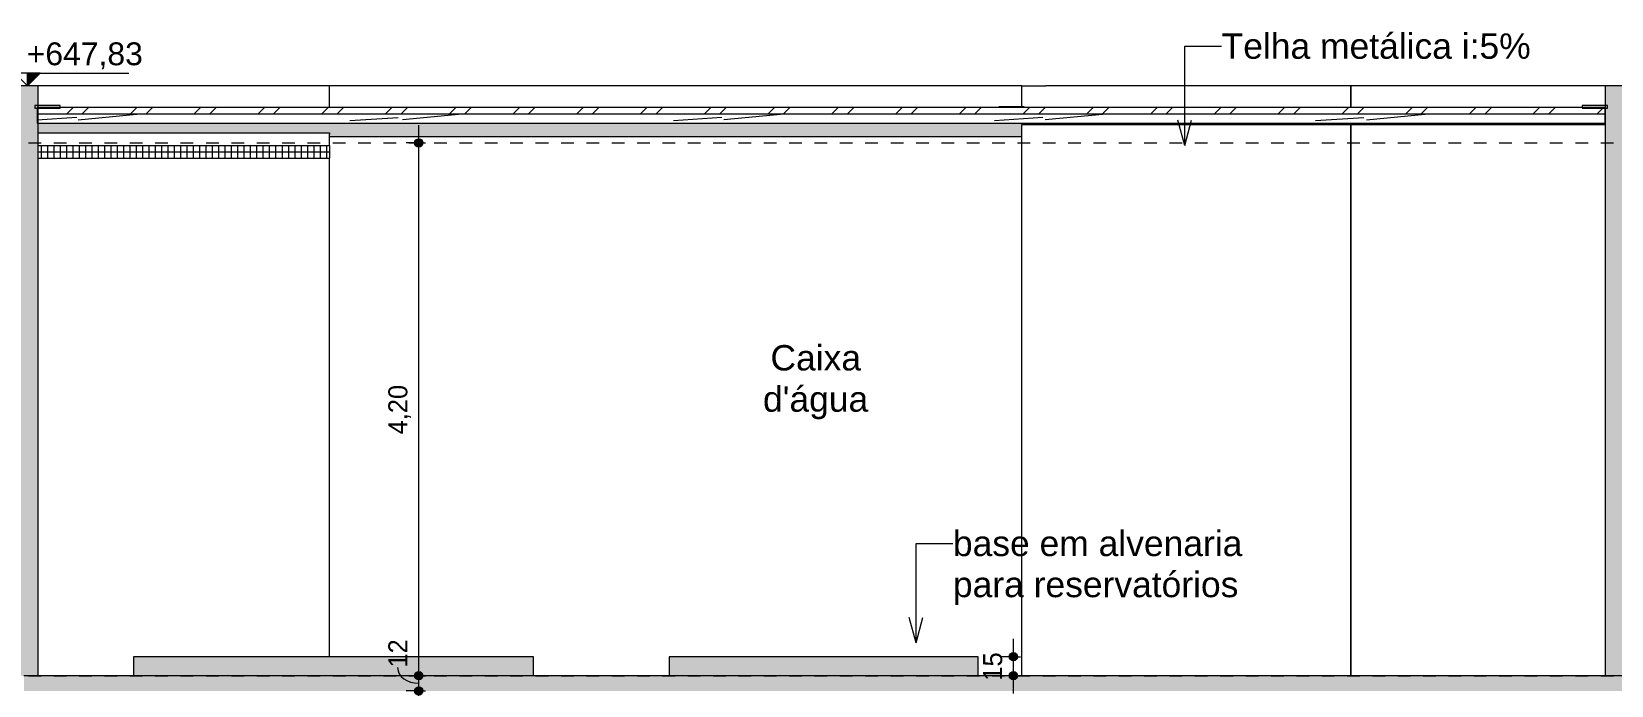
# Model space of a CAD drawing. Header units: metres. Extents: x -96 to 123, y 1 to 648.
# Drawn here: x 68.59 to 81.05, y 643.1 to 648.26 of the extents above; entities that cross this region are included whole.
import ezdxf

# ---------------------------------------------------------------- set-up
doc = ezdxf.new("R2010")
doc.units = ezdxf.units.M
doc.linetypes.add('_Tracejado longo', pattern=[0.014288, 0.009525, -0.004763])
for name, color, linetype, lineweight in [('A-ANNO-DIMS', 7, 'Continuous', 5), ('A-ANNO-DIMS-100', 7, 'Continuous', 5), ('A-ANNO-TEXT', 7, 'Continuous', 5), ('A-AREA-IDEN', 7, 'Continuous', 5), ('A-DETL', 7, 'Continuous', 5), ('A-DETL-GENF', 7, 'Continuous', 5), ('A-FLOR-LEVL', 7, 'Continuous', 5), ('A-FLOR-OTLN', 7, 'Continuous', 5), ('A-FLOR-PATT', 7, 'Continuous', 20), ('A-ROOF', 7, 'Continuous', 5), ('A-ROOF-OTLN', 7, 'Continuous', 5), ('A-ROOF-PATT', 7, 'Continuous', 20), ('A-WALL', 7, 'Continuous', 5), ('A-WALL-PATT', 7, 'Continuous', 20)]:
    doc.layers.add(name, color=color, linetype=linetype, lineweight=lineweight)
doc.styles.add('Arial_1', font='arial.ttf', dxfattribs={"height": 0.2})
doc.styles.add('Arial_2', font='arial.ttf', dxfattribs={"height": 0.18})
doc.styles.add('Century Gothic', font='GOTHIC.TTF', dxfattribs={"height": 0.15})
doc.dimstyles.new('PAA_-_Cota_com_linha_-_metros', dxfattribs={"dimscale": 0.3048, "dimtxt": 0.156625, "dimasz": 0.853018, "dimexe": 0.328084, "dimexo": 0.328084, "dimgap": 0.131234, "dimtad": 1, "dimrnd": 0.01, "dimzin": 0, "dimdsep": 46, "dimtxsty": 'Century Gothic', "dimblk1": 'DOTSMALL', "dimblk2": 'DOTSMALL', "dimsah": 1, "dimcen": 0.09, "dimdle": 0.459318, "dimazin": 0, "dimtfac": 1, "dimtdec": 4, "dimtix": 1, "dimtmove": 0, "dimatfit": 3, "dimfxl": 1, "dimtvp": 1, "dimtolj": 1, "dimtzin": 0, "dimarcsym": 2})
doc.dimstyles.new('PAA_-_Cota_com_linha_-_metros_1', dxfattribs={"dimscale": 0.3048, "dimtxt": 0.156625, "dimasz": 0.853018, "dimexe": 0.328084, "dimexo": 0.328084, "dimgap": 0.131234, "dimtad": 1, "dimdec": 0, "dimlfac": 100, "dimdsep": 46, "dimtxsty": 'Century Gothic', "dimblk1": 'DOTSMALL', "dimblk2": 'DOTSMALL', "dimsah": 1, "dimcen": 0.09, "dimdle": 0.459318, "dimazin": 0, "dimtfac": 1, "dimtdec": 4, "dimtix": 1, "dimtmove": 1, "dimatfit": 3, "dimfxl": 1, "dimtvp": 1, "dimtolj": 1, "dimtzin": 0, "dimarcsym": 2})
doc.dimstyles.new('PAA_-_Cota_com_linha_-_metros_3', dxfattribs={"dimscale": 0.3048, "dimtxt": 0.156625, "dimasz": 0.853018, "dimexe": 0.328084, "dimexo": 0.328084, "dimgap": 0.131234, "dimtad": 1, "dimdec": 0, "dimlfac": 100, "dimdsep": 46, "dimtxsty": 'Century Gothic', "dimblk1": 'DOTSMALL', "dimblk2": 'DOTSMALL', "dimsah": 1, "dimcen": 0.09, "dimdle": 0.459318, "dimazin": 0, "dimtfac": 1, "dimtdec": 4, "dimtix": 1, "dimtmove": 0, "dimatfit": 3, "dimfxl": 1, "dimtvp": 1, "dimtolj": 1, "dimtzin": 0, "dimarcsym": 2})

# ---------------------------------------------------------------- blocks, each defined once
blk = doc.blocks.new('LUC-ARQ-001-MOD-TOR_rvt-5-Section 3')
at = {"layer": 'A-FLOR-PATT', "lineweight": 5, "true_color": 0x808080}
h = blk.add_hatch(color=8, dxfattribs=at)
h.paths.add_polyline_path([(-30.271, 643.18), (-27.117, 643.18), (-27.117, 643.33), (-30.271, 643.33)])
h.paths.add_polyline_path([(-23.609, 643.18), (-23.609, 643.33), (-26.047, 643.33), (-26.047, 643.18), (-24.569, 643.18)])
at = {"layer": 'A-ROOF-PATT', "lineweight": 5, "true_color": 0x808080}
h = blk.add_hatch(dxfattribs=at)
h.set_pattern_fill('FP_19', color=8, style=0, pattern_type=2)
h.set_pattern_definition([(349.695, (-23.782, 322.78), (15.24044042, -2.54011657), [0.28398, -28.114]), (0, (-23.503, 322.729), (2.54, 2.54), [0.2794, -2.261]), (18.435, (-23.224, 322.729), (5.0804434, 2.5401547), [0.24096, -7.791]), (172.875, (-22.995, 322.806), (17.7802497, -2.54002784), [0.20478, -20.273]), (174.806, (-23.198, 322.831), (25.4003694, -2.53984091), [0.28055, -27.775]), (194.036, (-23.478, 322.856), (-7.6204704, -2.540082), [0.31418, -10.159]), (9.462, (-23.579, 322.78), (12.70023554, 2.539962), [0.1545, -15.296]), (353.66, (-23.427, 322.806), (-20.3197958, 2.53991231), [0.23001, -22.771]), (185.711, (-23.198, 322.78), (-22.85969373, -2.54013406), [0.25527, -25.271]), (168.69, (-23.452, 322.755), (10.1601601, -2.5400395), [0.12951, -12.822]), (354.806, (-24.011, 322.755), (-25.4003694, 2.53984091), [0.28055, -27.775]), (348.69, (-23.732, 322.729), (-10.1601601, 2.5400395), [0.25903, -12.692]), (0, (-23.478, 322.679), (2.54, 2.54), [0.3048, -2.235]), (20.556, (-23.173, 322.679), (12.69992354, 5.07995498), [0.21702, -21.485]), (3.814, (-22.97, 322.755), (35.55980514, 2.53994206), [0.38185, -37.803]), (354.806, (-22.589, 322.78), (-25.4003694, 2.53984091), [0.28055, -27.775]), (0, (-22.309, 322.755), (2.54, 2.54), [0.2794, -2.261]), (5.194, (-24.57, 322.755), (25.4003694, 2.53984091), [0.28055, -27.775]), (354.806, (-24.29, 322.78), (-25.4003694, 2.53984091), [0.28055, -27.775]), (0, (-24.57, 322.806), (2.54, 2.54), [0.1524, -2.388]), (5.194, (-24.417, 322.806), (25.4003694, 2.53984091), [0.28055, -27.775]), (0, (-24.138, 322.831), (2.54, 2.54), [0.254, -2.286]), (10.305, (-23.884, 322.831), (-15.24044042, -2.54011657), [0.28398, -28.114]), (5.194, (-23.605, 322.882), (25.4003694, 2.53984091), [0.28055, -27.775]), (354.806, (-23.325, 322.907), (-25.4003694, 2.53984091), [0.28055, -27.775]), (354.806, (-23.046, 322.882), (-25.4003694, 2.53984091), [0.28055, -27.775]), (351.87, (-22.766, 322.856), (-15.23996445, 2.5399668), [0.35921, -17.601]), (0, (-22.411, 322.806), (2.54, 2.54), [0.381, -2.159]), (347.471, (-22.512, 321.282), (12.70040206, -2.54013559), [0.23418, -23.183]), (354.289, (-22.284, 321.231), (-22.85969373, 2.54013406), [0.25527, -25.271]), (8.13, (-22.512, 321.282), (15.23996445, 2.5399668), [0.17961, -17.781]), (9.462, (-22.335, 321.307), (12.70023554, 2.539962), [0.309, -15.141]), (0, (-24.57, 321.358), (2.54, 2.54), [0.3048, -2.235]), (350.538, (-24.265, 321.358), (-12.70023554, 2.539962), [0.1545, -15.296]), (201.801, (-24.113, 321.332), (7.6197181, 2.5398214), [0.13678, -13.542]), (192.995, (-24.24, 321.282), (22.8600934, 5.08018337), [0.33888, -33.549]), (352.875, (-22.233, 321.282), (-17.7802497, 2.54002784), [0.20478, -20.273]), (7.125, (-22.233, 321.282), (17.7802497, 2.54002784), [0.20478, -20.273]), (0, (-24.57, 321.307), (2.54, 2.54), [0.2032, -2.337]), (194.036, (-24.367, 321.307), (-7.6204704, -2.540082), [0.20945, -10.263]), (356.634, (-24.011, 321.383), (-40.63999623, 2.539667885), [0.43255, -42.822]), (357.709, (-23.579, 321.358), (-60.96017325, 2.540423703), [0.63551, -62.915]), (3.18, (-22.944, 321.332), (43.179581415, 2.540101334), [0.45791, -45.333]), (9.462, (-22.487, 321.358), (12.70023554, 2.539962), [0.46351, -14.987]), (10.305, (-24.57, 321.129), (-15.24044042, -2.54011657), [0.28398, -28.114]), (15.945, (-24.29, 321.18), (-10.1601389, -2.53996014), [0.36983, -18.122]), (0, (-23.935, 321.282), (2.54, 2.54), [0.3302, -2.21]), (351.87, (-23.605, 321.282), (-15.23996445, 2.5399668), [0.35921, -17.601]), (3.576, (-23.249, 321.231), (38.09977126, 2.53976158), [0.40719, -40.312]), (351.254, (-22.843, 321.256), (17.77953827, -2.53988016), [0.33408, -33.074]), (345.964, (-22.512, 321.205), (-7.6204704, 2.540082), [0.31418, -10.159]), (0, (-22.208, 321.129), (2.54, 2.54), [0.1778, -2.362]), (174.806, (-24.011, 321.383), (25.4003694, -2.53984091), [0.5611, -27.494]), (355.236, (-24.57, 321.536), (-27.93956203, 2.54013401), [0.61171, -29.974]), (0, (-23.96, 321.485), (2.54, 2.54), [0.5842, -1.956]), (4.086, (-23.376, 321.485), (33.01992919, 2.54021951), [0.71301, -34.938]), (0, (-22.665, 321.536), (2.54, 2.54), [0.635, -1.905]), (7.125, (-24.57, 321.002), (17.7802497, 2.54002784), [0.61434, -19.864]), (6.34, (-23.96, 321.078), (20.3197958, 2.53991231), [0.46001, -22.541]), (357.51, (-23.503, 321.129), (-55.880391136, 2.54045335), [0.58475, -57.89]), (353.48, (-22.919, 321.104), (-66.039851937, 7.620212497), [0.89479, -88.584]), (3.013, (-24.57, 322.653), (45.71968438, 2.54015401), [0.48327, -47.844]), (351.87, (-24.087, 322.679), (-15.23996445, 2.5399668), [0.53882, -17.422]), (357.614, (-23.554, 322.602), (-58.419901954, 2.5400515), [0.61013, -60.403]), (10.62, (-22.944, 322.577), (-27.94032834, -5.080236376), [0.41348, -40.935]), (0, (-22.538, 322.653), (2.54, 2.54), [0.508, -2.032]), (356.82, (-24.57, 322.958), (-43.179581415, 2.540101334), [0.45791, -45.333]), (6.009, (-24.113, 322.933), (-25.3996643, -2.53996167), [0.48527, -48.041]), (6.71, (-23.63, 322.983), (-22.85979474, -2.540040186), [0.43478, -43.043]), (354.289, (-23.198, 323.034), (-22.85969373, 2.54013406), [0.51053, -25.016]), (347.905, (-22.69, 322.983), (-22.86000713, 5.08010174), [0.36367, -36.004]), (9.462, (-22.335, 322.907), (12.70023554, 2.539962), [0.309, -15.141]), (3.814, (-24.57, 322.475), (35.55980514, 2.53994206), [0.38185, -37.803]), (347.196, (-24.189, 322.501), (-33.0203875, 7.61992308), [0.57305, -56.732]), (0, (-23.63, 322.374), (2.54, 2.54), [0.635, -1.905]), (5.44, (-22.995, 322.374), (-27.940056165, -2.53983957), [0.53581, -53.046]), (6.71, (-22.462, 322.425), (-22.85979474, -2.540040186), [0.43478, -43.043]), (0, (-24.57, 323.136), (2.54, 2.54), [0.4318, -2.108]), (8.13, (-24.138, 323.136), (15.23996445, 2.5399668), [0.71842, -17.242]), (357.614, (-23.427, 323.237), (-58.419901954, 2.5400515), [0.61013, -60.403]), (354.473, (-22.817, 323.212), (53.339752203, -5.079473035), [0.79108, -78.317]), (6.843, (-24.57, 320.824), (-43.180298463, -5.080205252), [0.63956, -63.316]), (0, (-23.935, 320.901), (2.54, 2.54), [0.7112, -1.829]), (356.348, (-23.224, 320.901), (-78.740336917, 5.07971128), [1.196, -118.427]), (0, (-24.57, 321.713), (2.54, 2.54), [0.6096, -1.93]), (4.764, (-23.96, 321.713), (27.93956203, 2.54013401), [0.61171, -29.974]), (358.152, (-23.351, 321.764), (-76.199705359, 2.540506486), [0.78781, -77.993]), (357.274, (-22.563, 321.739), (-50.799697054, 2.53971371), [0.534, -52.866]), (354.806, (-24.57, 322.12), (-25.4003694, 2.53984091), [0.5611, -27.494]), (0, (-24.011, 322.069), (2.54, 2.54), [0.8128, -1.727]), (1.909, (-23.198, 322.069), (73.66027508, 2.539813305), [0.76242, -75.48]), (3.576, (-22.436, 322.094), (38.09977126, 2.53976158), [0.40719, -40.312])])
h.paths.add_polyline_path([(-31.031, 647.534), (-18.664, 647.534), (-18.664, 647.609), (-31.031, 647.609)])
h = blk.add_hatch(dxfattribs=at)
h.set_pattern_fill('FP_16', color=8, style=0, pattern_type=2)
h.set_pattern_definition([(45, (-24.57, 320.824), (-0.25144717, 0.25144717), []), (45, (-24.57, 321.205), (-0.25144717, 0.25144717), [])])
h.paths.add_polyline_path([(-31.024, 647.609), (-18.664, 647.609), (-18.664, 647.659), (-31.024, 647.659)])
at = {"layer": 'A-ROOF-PATT', "lineweight": 5, "true_color": 0xc5c5c5}
h = blk.add_hatch(dxfattribs=at)
h.set_pattern_fill('FP_36', color=9, style=0, pattern_type=2)
h.set_pattern_definition([(0, (-23.345, 647.655), (0, 0.05), []), (90, (-23.345, 647.655), (-0.05, 3e-18), [])])
h.paths.add_polyline_path([(-23.245, 647.659), (-23.245, 647.665), (-23.445, 647.665), (-23.445, 647.659), (-23.253, 647.659)])
at = {"layer": 'A-ROOF-PATT', "lineweight": 5, "true_color": 0xc0c0c0}
h = blk.add_hatch(dxfattribs=at)
h.set_pattern_fill('FP_21', color=9, style=0, pattern_type=2)
h.set_pattern_definition([(182.145, (-24.403, 646.74), (1.1503881294, 0.0378839254), [0.16672, -1.5]), (181.43, (-24.153, 646.734), (-0.582578886, -0.024946385), [0.41663, -0.41663]), (180.954, (-24.153, 646.724), (-0.916067603, -0.0221853), [0.24993, -0.99974])])
h.paths.add_polyline_path([(-23.472, 647.43), (-23.264, 647.43), (-23.264, 647.525), (-18.664, 647.525), (-18.664, 647.534), (-31.024, 647.534), (-31.024, 647.46), (-28.724, 647.46), (-28.724, 647.43), (-23.692, 647.43)])
at = {"layer": 'A-ROOF-PATT', "lineweight": 5, "true_color": 0xc5c5c5}
h = blk.add_hatch(dxfattribs=at)
h.set_pattern_fill('FP_22', color=9, style=0, pattern_type=2)
h.set_pattern_definition([(0, (-29.878, 647.31), (0, 0.05), []), (90, (-29.878, 647.31), (-0.05, 3e-18), [])])
h.paths.add_polyline_path([(-28.914, 647.26), (-28.724, 647.26), (-28.724, 647.36), (-31.024, 647.36), (-31.024, 647.26), (-28.959, 647.26)])
at = {"layer": 'A-WALL-PATT', "lineweight": 5, "true_color": 0xffbb77}
for points in [[(-31.024, 643.18), (-31.024, 647.534), (-31.031, 647.534), (-31.031, 647.609), (-31.024, 647.609), (-31.024, 647.83), (-31.214, 647.83), (-31.214, 643.18), (-31.134, 643.18)], [(-18.664, 643.18), (-18.474, 643.18), (-18.474, 647.83), (-18.664, 647.83), (-18.664, 643.94)]]:
    blk.add_hatch(color=31, dxfattribs=at).paths.add_polyline_path(points)
at = {"layer": 'A-FLOR-OTLN', "lineweight": 20}
for p, q in [((-27.117, 643.33), (-30.271, 643.33)), ((-30.271, 643.33), (-30.271, 643.18)), ((-27.117, 643.18), (-27.117, 643.33)), ((-23.609, 643.33), (-26.047, 643.33)), ((-26.047, 643.33), (-26.047, 643.18)), ((-23.609, 643.18), (-23.609, 643.33))]:
    blk.add_line(p, q, dxfattribs=at)
at = {"layer": 'A-ROOF', "lineweight": 20}
for p, q in [((-18.664, 647.659), (-31.031, 647.659)), ((-31.031, 647.659), (-31.031, 647.609)), ((-31.031, 647.609), (-31.031, 647.534)), ((-18.664, 647.609), (-18.664, 647.659)), ((-18.664, 647.534), (-18.664, 647.609)), ((-31.031, 647.534), (-18.664, 647.534))]:
    blk.add_line(p, q, dxfattribs=at)
at = {"layer": 'A-ROOF'}
for p, q in [((-31.031, 647.609), (-18.664, 647.609)), ((-31.024, 647.46), (-28.724, 647.46)), ((-28.724, 647.46), (-28.724, 647.448)), ((-28.724, 647.43), (-23.264, 647.43)), ((-23.264, 647.525), (-18.664, 647.525)), ((-23.264, 647.512), (-23.264, 647.525))]:
    blk.add_line(p, q, dxfattribs=at)
at = {"layer": 'A-ROOF-OTLN', "lineweight": 20}
for p, q in [((-30.85, 647.674), (-31.05, 647.674)), ((-31.05, 647.674), (-31.05, 647.654)), ((-30.85, 647.654), (-30.85, 647.674)), ((-18.845, 647.674), (-18.845, 647.654)), ((-18.645, 647.674), (-18.845, 647.674)), ((-18.645, 647.654), (-18.645, 647.674)), ((-31.05, 647.654), (-30.85, 647.654)), ((-18.845, 647.654), (-18.645, 647.654))]:
    blk.add_line(p, q, dxfattribs=at)
at = {"layer": 'A-ROOF-OTLN'}
for p, q in [((-23.245, 647.665), (-23.445, 647.665)), ((-23.445, 647.665), (-23.445, 647.659)), ((-23.245, 647.659), (-23.245, 647.665)), ((-31.024, 647.36), (-28.724, 647.36)), ((-28.724, 647.36), (-28.724, 647.26)), ((-31.024, 647.26), (-28.724, 647.26))]:
    blk.add_line(p, q, dxfattribs=at)
at = {"layer": 'A-WALL', "lineweight": 20}
for p, q in [((-31.024, 647.83), (-31.214, 647.83)), ((-31.024, 643.18), (-31.024, 647.83)), ((-18.664, 647.83), (-18.664, 643.18)), ((-18.474, 647.83), (-18.664, 647.83))]:
    blk.add_line(p, q, dxfattribs=at)
at = {"layer": 'A-WALL'}
for p, q in [((-28.724, 647.83), (-31.024, 647.83)), ((-23.264, 647.83), (-28.724, 647.83)), ((-28.724, 647.659), (-28.724, 647.83)), ((-23.264, 647.665), (-23.264, 647.83)), ((-23.264, 647.83), (-23.074, 647.83)), ((-20.669, 647.83), (-23.074, 647.83)), ((-20.669, 647.659), (-20.669, 647.83)), ((-18.664, 647.83), (-20.669, 647.83)), ((-20.669, 647.83), (-20.669, 647.659)), ((-28.724, 647.36), (-28.724, 647.448)), ((-23.264, 643.18), (-23.264, 647.512)), ((-20.669, 643.18), (-20.669, 647.525)), ((-20.669, 647.525), (-20.669, 643.18)), ((-28.724, 643.33), (-28.724, 647.26))]:
    blk.add_line(p, q, dxfattribs=at)
blk = doc.blocks.new('DIMBLOCK86-Section 3')
at = {"layer": 'A-ANNO-DIMS-100', "true_color": 0x800000}
h = blk.add_hatch(color=16, dxfattribs=at)
edge = h.paths.add_edge_path()
edge.add_arc((71.648, 643.18), 0.0325, 0, 360)
h = blk.add_hatch(color=16, dxfattribs=at)
edge = h.paths.add_edge_path()
edge.add_arc((71.648, 643.06), 0.0325, 0, 360)
at = {"layer": 'A-ANNO-DIMS-100', "color": 16, "true_color": 0x800000}
for p, q in [((71.648, 643.18), (71.548, 643.18)), ((71.648, 643.06), (71.548, 643.06)), ((71.648, 642.92), (71.648, 643.18)), ((71.648, 643.18), (71.702, 643.18)), ((71.648, 643.06), (71.702, 643.06))]:
    blk.add_line(p, q, dxfattribs=at)
for centre in [(71.648, 643.18), (71.648, 643.06)]:
    blk.add_circle(centre, 0.0325, dxfattribs=at)
blk.add_ellipse((71.648, 643.244), major_axis=(0.167, 0), ratio=0.741481, start_param=3.141593, end_param=4.712389, dxfattribs=at)
at = {"layer": 'A-ANNO-DIMS-100', "color": 0, "insert": (71.408, 643.244), "char_height": 0.15, "width": 0.2744, "attachment_point": 1, "rotation": 90, "line_spacing_factor": 0.984502, "style": 'Century Gothic'}
blk.add_mtext('12', dxfattribs=at)
blk = doc.blocks.new('_DotSmall')
at = {"color": 0, "linetype": 'ByBlock', "const_width": 0.5}
blk.add_lwpolyline([(-0.0625, 0, 1), (0.0625, 0, 1)], format="xyb", close=True, dxfattribs=at)
blk = doc.blocks.new('DIMBLOCK87-Section 3')
at = {"layer": 'A-ANNO-DIMS-100', "true_color": 0x800000}
h = blk.add_hatch(color=16, dxfattribs=at)
edge = h.paths.add_edge_path()
edge.add_arc((71.648, 647.38), 0.0325, 0, 360)
h = blk.add_hatch(color=16, dxfattribs=at)
edge = h.paths.add_edge_path()
edge.add_arc((71.648, 643.18), 0.0325, 0, 360)
at = {"layer": 'A-ANNO-DIMS-100', "color": 16, "true_color": 0x800000}
for p, q in [((71.648, 643.18), (71.648, 647.52)), ((71.648, 647.38), (71.548, 647.38)), ((71.648, 647.38), (71.702, 647.38)), ((71.648, 643.18), (71.548, 643.18)), ((71.648, 643.18), (71.702, 643.18))]:
    blk.add_line(p, q, dxfattribs=at)
for centre in [(71.648, 647.38), (71.648, 643.18)]:
    blk.add_circle(centre, 0.0325, dxfattribs=at)
at = {"layer": 'A-ANNO-DIMS-100', "color": 0, "insert": (71.408, 645.082), "char_height": 0.15, "width": 0.4755, "attachment_point": 1, "rotation": 90, "line_spacing_factor": 0.984502, "style": 'Century Gothic'}
blk.add_mtext('4,20', dxfattribs=at)
blk = doc.blocks.new('Spot Elevations - Cota de nível - Seta preenchida-686846-Section 3')
at = {"layer": 'A-ANNO-DIMS'}
blk.add_hatch(color=256, dxfattribs=at).paths.add_polyline_path([(-37.87, 596.33), (-37.77, 596.33), (-37.87, 596.23)])
for p, q in [((-37.97, 596.33), (-37.87, 596.23)), ((-37.87, 596.33), (-37.97, 596.33)), ((-37.77, 596.33), (-37.87, 596.23)), ((-37.87, 596.33), (-37.77, 596.33)), ((-37.87, 596.23), (-37.87, 596.33)), ((-37.87, 596.33), (-37.87, 596.23)), ((-37.87, 596.23), (-37.77, 596.33)), ((-37.77, 596.33), (-37.87, 596.33)), ((-37.77, 596.33), (-37.07, 596.33))]:
    blk.add_line(p, q, dxfattribs=at)
blk = doc.blocks.new('DIMBLOCK108-Section 3')
at = {"layer": 'A-ANNO-DIMS-100', "true_color": 0x800000}
h = blk.add_hatch(color=16, dxfattribs=at)
edge = h.paths.add_edge_path()
edge.add_arc((76.338, 643.33), 0.0325, 0, 360)
h = blk.add_hatch(color=16, dxfattribs=at)
edge = h.paths.add_edge_path()
edge.add_arc((76.338, 643.18), 0.0325, 0, 360)
at = {"layer": 'A-ANNO-DIMS-100', "color": 16, "true_color": 0x800000}
for p, q in [((76.338, 643.04), (76.338, 643.47)), ((76.338, 643.33), (76.238, 643.33)), ((76.338, 643.33), (76.393, 643.33)), ((76.338, 643.18), (76.238, 643.18)), ((76.338, 643.18), (76.393, 643.18))]:
    blk.add_line(p, q, dxfattribs=at)
for centre in [(76.338, 643.33), (76.338, 643.18)]:
    blk.add_circle(centre, 0.0325, dxfattribs=at)
at = {"layer": 'A-ANNO-DIMS-100', "color": 0, "insert": (76.099, 643.141), "char_height": 0.15, "width": 0.2744, "attachment_point": 1, "rotation": 90, "line_spacing_factor": 0.984502, "style": 'Century Gothic'}
blk.add_mtext('15', dxfattribs=at)

msp = doc.modelspace()

# ---------------------------------------------------------------- hatches: boundary and pattern name
at = {"layer": 'A-DETL-GENF', "true_color": 0x808080}
msp.add_hatch(color=8, dxfattribs=at).paths.add_polyline_path([(68.534, 643.06), (81.275, 643.06), (81.275, 643.18), (68.534, 643.18), (68.534, 643.093)])

# ---------------------------------------------------------------- linework, layer by layer
at = {"layer": 'A-ANNO-TEXT'}
for p, q in [((77.69, 648.143), (77.98, 648.143)), ((77.69, 647.359), (77.69, 648.143)), ((77.69, 647.359), (77.636, 647.559)), ((77.69, 647.359), (77.743, 647.559)), ((75.571, 644.223), (75.861, 644.223)), ((75.571, 643.439), (75.571, 644.223)), ((75.571, 643.439), (75.517, 643.639)), ((75.571, 643.439), (75.624, 643.639))]:
    msp.add_line(p, q, dxfattribs=at)
at = {"layer": 'A-DETL', "lineweight": 9}
msp.add_line((81.275, 643.18), (68.534, 643.18), dxfattribs=at)
at = {"layer": 'A-FLOR-LEVL', "color": 8, "linetype": '_Tracejado longo', "true_color": 0x808080}
for p, q in [((52.97, 647.38), (103.416, 647.38)), ((52.97, 643.18), (103.416, 643.18))]:
    msp.add_line(p, q, dxfattribs=at)

# ---------------------------------------------------------------- block references
at = {"lineweight": 5}
msp.add_blockref('LUC-ARQ-001-MOD-TOR_rvt-5-Section 3', (99.669, 0), dxfattribs=at)
at = {"layer": 'A-ANNO-DIMS'}
msp.add_blockref('Spot Elevations - Cota de nível - Seta preenchida-686846-Section 3', (106.432, 51.6), dxfattribs=at)

# ---------------------------------------------------------------- texts
at = {"layer": 'A-ANNO-DIMS', "insert": (68.556, 648.172), "char_height": 0.18, "width": 1.09521, "attachment_point": 1, "line_spacing_factor": 0.941778, "style": 'Arial_2'}
msp.add_mtext('+647,83', dxfattribs=at)
at = {"layer": 'A-ANNO-TEXT', "char_height": 0.2, "attachment_point": 1, "style": 'Arial_1'}
for s, insert, width in [('Telha metálica i:5%', (77.98, 648.243), 3.03038), ('base em alvenaria ', (75.861, 644.323), 2.87004), ('para reservatórios', (75.861, 643.999), 2.79789)]:
    msp.add_mtext(s, dxfattribs=dict(at, insert=insert, width=width))
at = {"layer": 'A-AREA-IDEN', "char_height": 0.2, "attachment_point": 1, "style": 'Arial_1'}
for s, insert, width in [('Caixa', (74.422, 645.786), 0.88987), ("d'água", (74.363, 645.461), 1.02616)]:
    msp.add_mtext(s, dxfattribs=dict(at, insert=insert, width=width))

# ---------------------------------------------------------------- dimensions: what is measured, and where the dimension line sits
at = {"layer": 'A-ANNO-DIMS', "color": 16, "true_color": 0x800000}
for base, p1, p2, dimstyle, override, picture, middle in [((71.648, 647.38), (71.602, 643.18), (71.602, 647.38), 'PAA_-_Cota_com_linha_-_metros', {"dimpost": '<>', "dimfxl": 4.2}, 'DIMBLOCK87-Section 3', (71.529, 645.28)), ((76.338, 643.33), (76.293, 643.18), (76.293, 643.33), 'PAA_-_Cota_com_linha_-_metros_3', {"dimpost": '<>', "dimfxl": 0.15}, 'DIMBLOCK108-Section 3', (76.222, 643.255))]:
    dim = msp.add_linear_dim(base=base, p1=p1, p2=p2, angle=90, dimstyle=dimstyle, override=override, dxfattribs=at)
    dim.commit()
    dim.dimension.update_dxf_attribs({"geometry": picture, "text_midpoint": middle})
dim = msp.add_linear_dim(base=(71.648, 643.18), p1=(71.602, 643.06), p2=(71.602, 643.18), angle=90, dimstyle='PAA_-_Cota_com_linha_-_metros_1', override={"dimpost": '<>', "dimfxl": 0.12}, dxfattribs=at)
dim.commit()
dim.dimension.update_dxf_attribs({"geometry": 'DIMBLOCK86-Section 3', "text_midpoint": (71.508, 643.381), "dimtype": 160, "text_rotation": 90})

doc.saveas('drawing.dxf')
